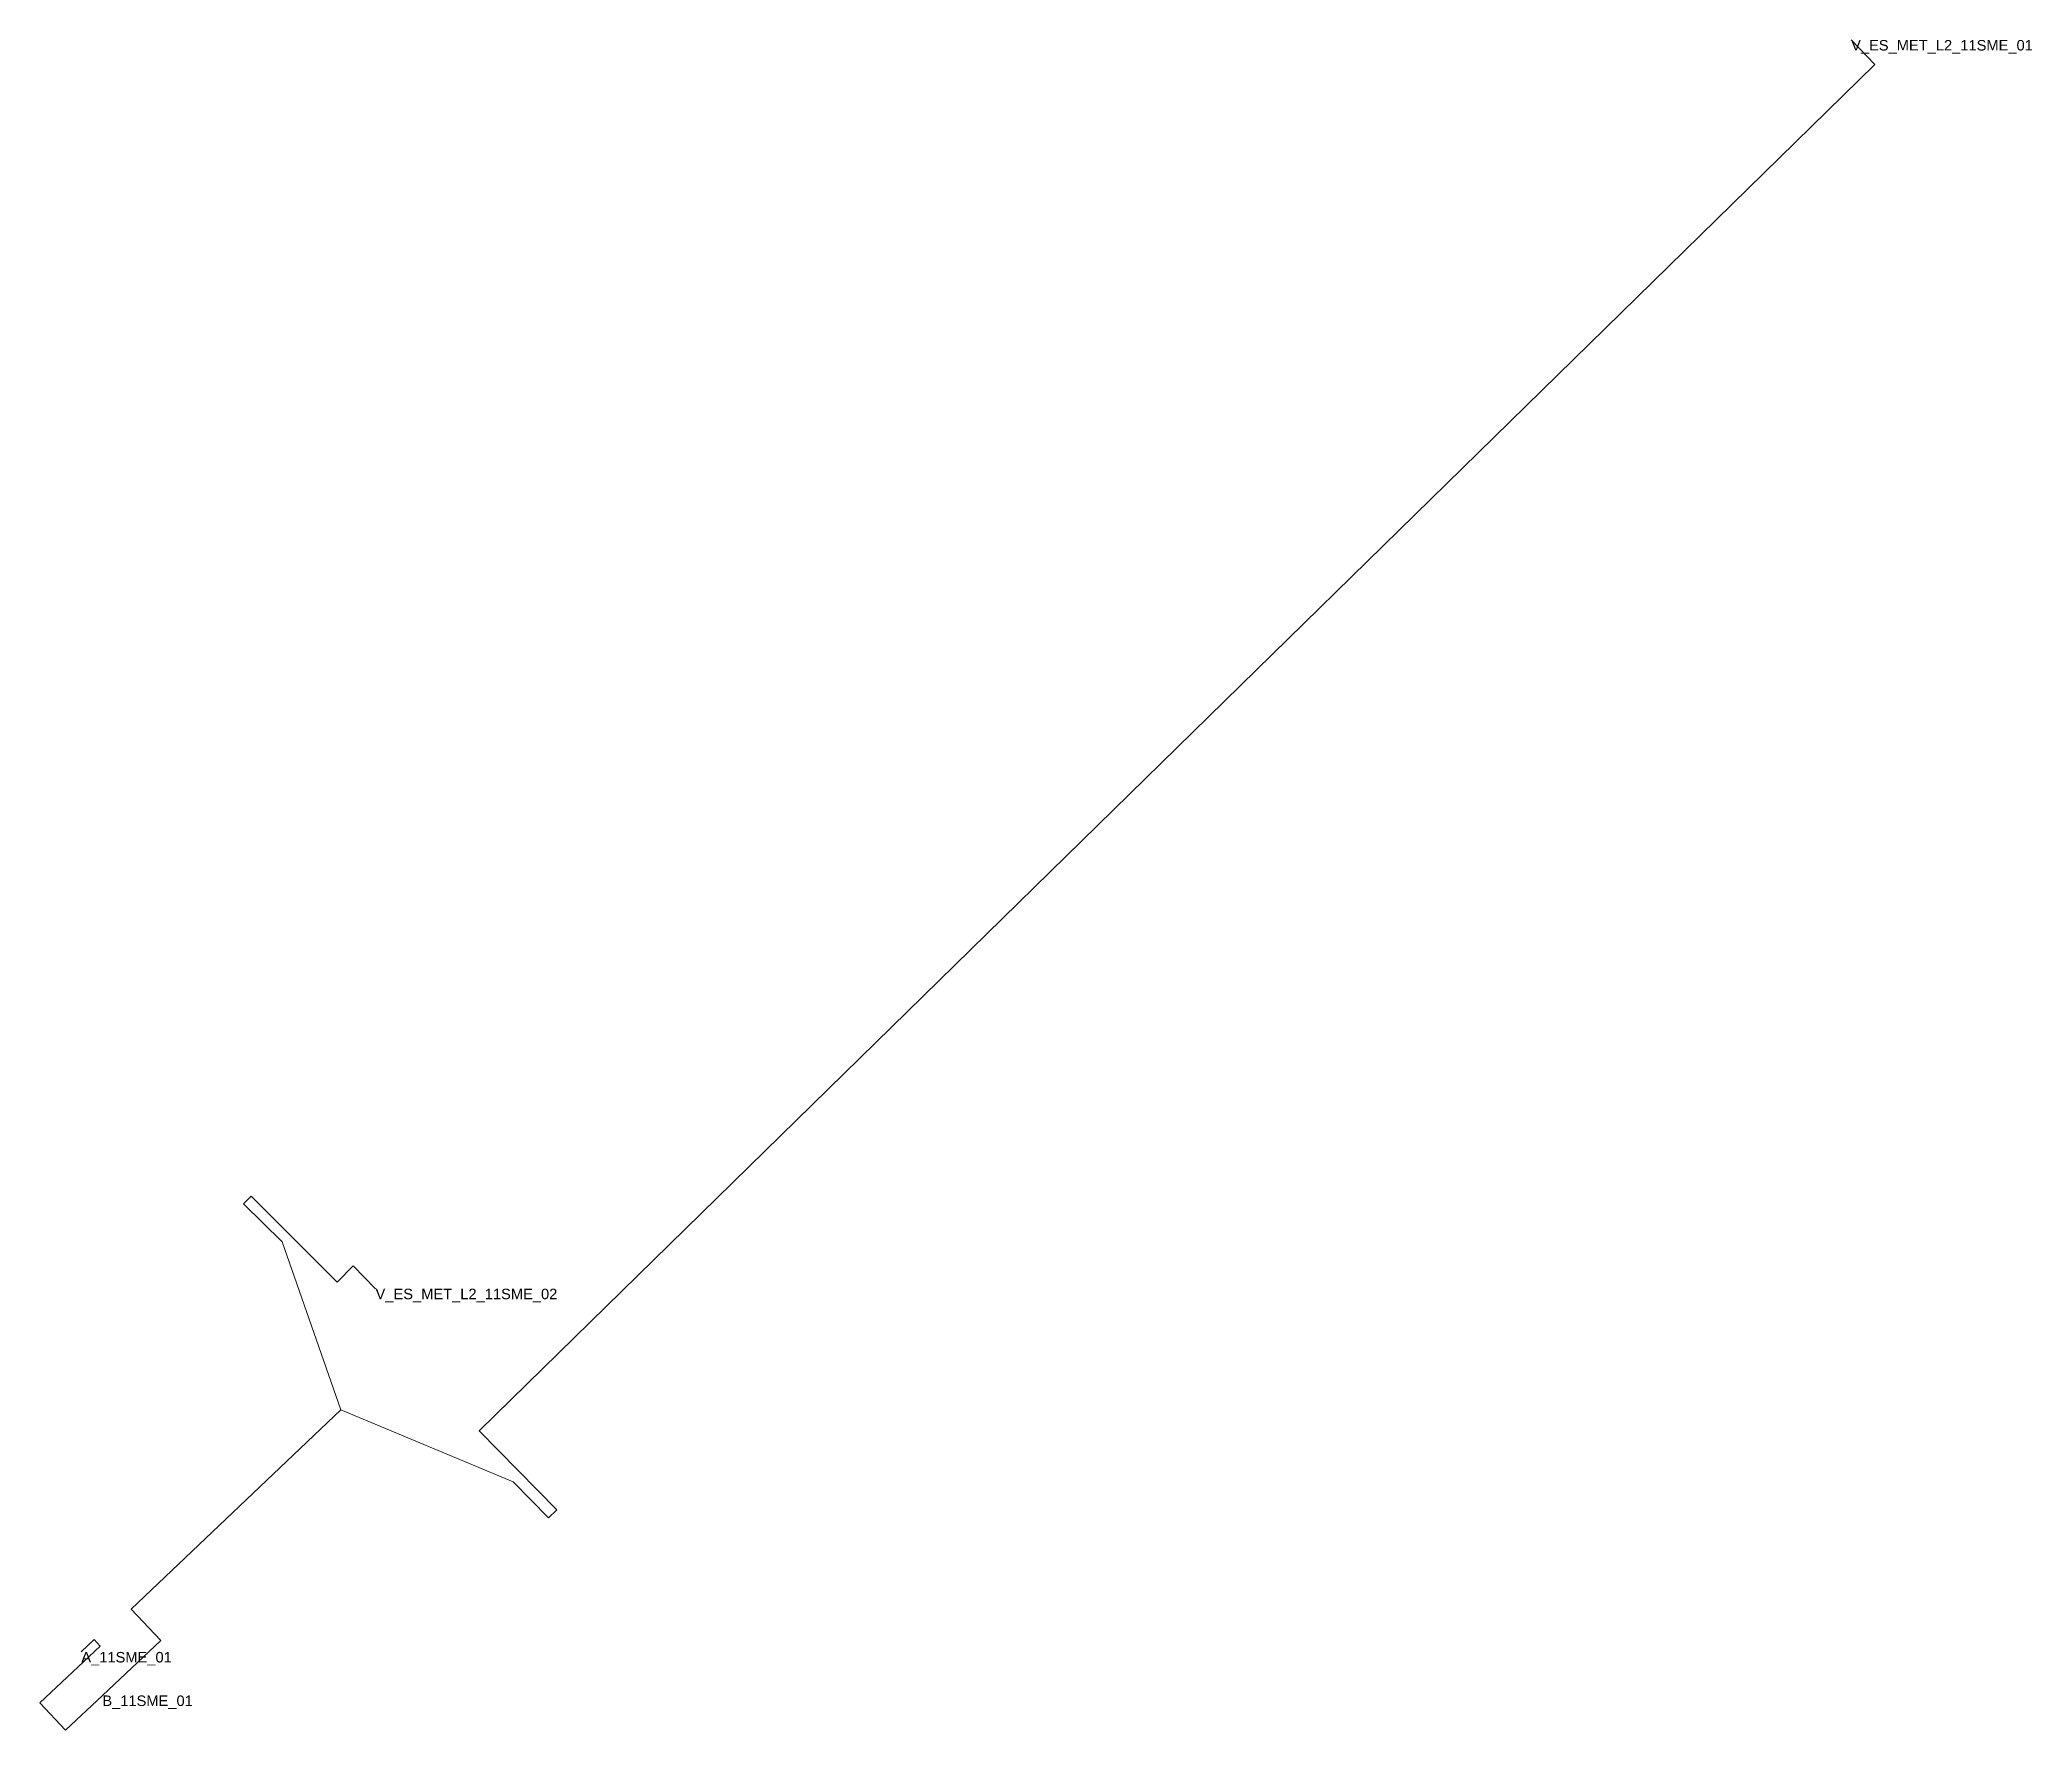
# Model space of a CAD drawing. Header units: metres. Extents: x 433156.1 to 433250.9, y 4585536.4 to 4585616.9.
import ezdxf
from ezdxf.enums import TextEntityAlignment as Align

# ---------------------------------------------------------------- set-up
doc = ezdxf.new("R2010")
doc.units = ezdxf.units.M
doc.header["$MEASUREMENT"] = 0
for name, color, linetype, lineweight, true_color in [('01_A_AccesTren_t', 40, 'Continuous', 0, 0xffd600), ('01_C_AccesExt_t', 251, 'Continuous', 0, 0x646464), ('01_I_Ascensor_l', 251, 'Continuous', 0, 0x646464), ('01_I_BarreraTarifaria_t', 251, 'Continuous', 0, 0x646464), ('01_I_Horitzontal_l', 251, 'Continuous', 0, 0x646464)]:
    doc.layers.add(name, color=color, linetype=linetype, lineweight=lineweight, true_color=true_color)
doc.styles.add('Style-Arial', font='arial.ttf')

msp = doc.modelspace()

# ---------------------------------------------------------------- linework, layer by layer
at = {"layer": '01_I_Ascensor_l'}
for p, q in [((433166.114796, 4585561.860951, -20), (433165.761828, 4585561.506006, -10)), ((433180.677732, 4585546.923316, -20), (433180.287567, 4585546.541306, -10)), ((433158.636267, 4585540.742347), (433158.922066, 4585540.439786, -10))]:
    msp.add_line(p, q, dxfattribs=at)
at = {"layer": '01_I_Horitzontal_l'}
msp.add_line((433158.031325, 4585540.156), (433158.636267, 4585540.742347), dxfattribs=at)
at = {"layer": '01_I_Horitzontal_l', "flags": 128}
for points, elevation in [([(433180.677732, 4585546.923316), (433176.988091, 4585550.691726), (433243.45954, 4585615.773757), (433242.323966, 4585616.938917)], -20), ([(433170.394932, 4585551.685497), (433167.589972, 4585559.688048), (433165.761828, 4585561.506006)], -10), ([(433166.114796, 4585561.860951), (433170.212366, 4585557.774798), (433170.984989, 4585558.545596), (433172.044052, 4585557.458925)], -20), ([(433159.032646, 4585538.082322), (433161.812174, 4585540.707867), (433160.405275, 4585542.187611), (433170.394932, 4585551.685497)], -10), ([(433170.394932, 4585551.685497), (433178.605802, 4585548.258974), (433180.287567, 4585546.541306)], -10), ([(433158.922066, 4585540.439786), (433156.055807, 4585537.732316), (433157.28477, 4585536.431277), (433159.032646, 4585538.082322)], -10)]:
    msp.add_lwpolyline(points, dxfattribs=dict(at, elevation=elevation))

# ---------------------------------------------------------------- texts
at = {"layer": '01_A_AccesTren_t', "style": 'Style-Arial'}
for s, p in [('V_ES_MET_L2_11SME_01', (433242.323966, 4585616.938917, -20)), ('V_ES_MET_L2_11SME_02', (433172.044052, 4585557.458925, -20))]:
    msp.add_text(s, height=0.5, dxfattribs=at).set_placement(p, align=Align.TOP_LEFT)
at = {"layer": '01_C_AccesExt_t', "style": 'Style-Arial'}
msp.add_text('A_11SME_01', height=0.5, dxfattribs=at).set_placement((433158.031325, 4585540.156), align=Align.TOP_LEFT)
at = {"layer": '01_I_BarreraTarifaria_t', "style": 'Style-Arial'}
msp.add_text('B_11SME_01', height=0.5, dxfattribs=at).set_placement((433159.032646, 4585538.082322, -10), align=Align.TOP_LEFT)

doc.saveas('drawing.dxf')
